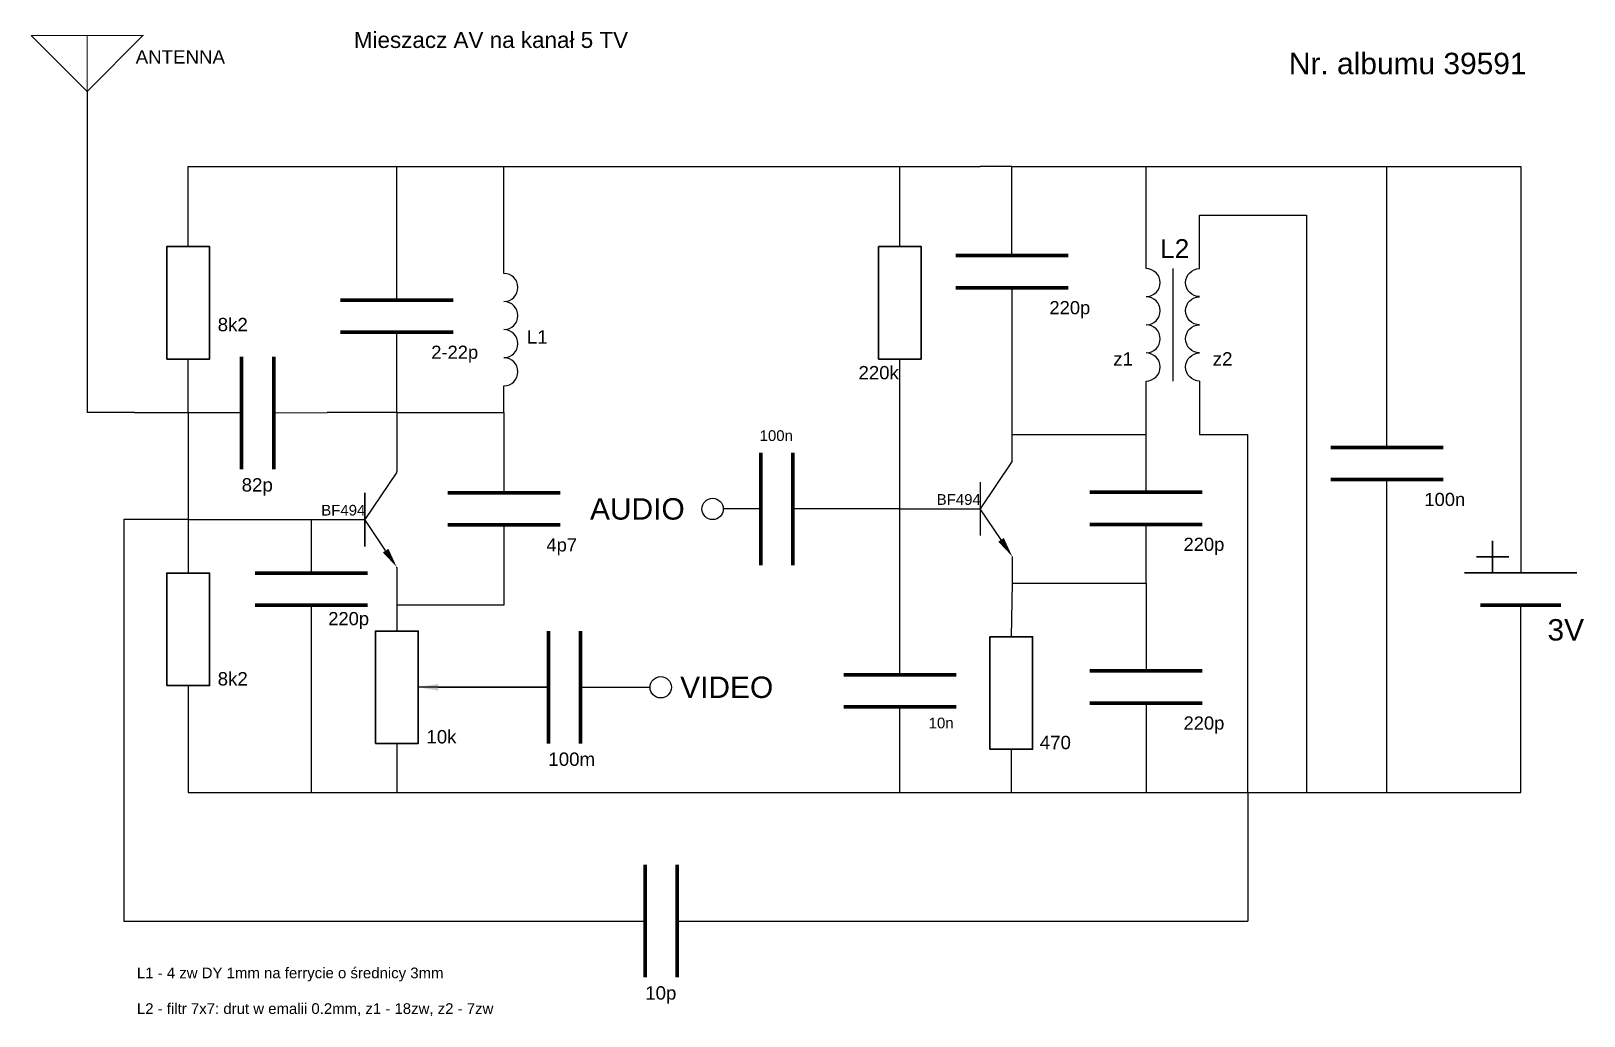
# Model space of a CAD drawing. Header units: millimetres. Extents: x 1 to 291, y 17 to 201.
import ezdxf
from ezdxf.enums import TextEntityAlignment as Align

# ---------------------------------------------------------------- set-up
doc = ezdxf.new("R2010")
doc.units = ezdxf.units.MM
doc.styles.add('Opisowy', font='arial.ttf')
doc.styles.get("Standard").update_dxf_attribs({"font": 'arial.ttf'})
doc.dimstyles.new('ISO-25', dxfattribs={"dimscale": 1.5, "dimtxt": 2.5, "dimasz": 2.5, "dimexe": 1.25, "dimexo": 0.625, "dimtad": 1, "dimtxsty": 'Standard', "dimcen": 2.5, "dimadec": 0, "dimazin": 0, "dimtfac": 1, "dimtmove": 0, "dimatfit": 3, "dimfxl": 1, "dimarcsym": 0})

# ---------------------------------------------------------------- blocks, each defined once
blk = doc.blocks.new('Masa')
at = {"lineweight": 70}
for p, q in [((0, -10.5), (0, 10.5)), ((6, 10.5), (6, -10.5))]:
    blk.add_line(p, q, dxfattribs=at)
blk.add_attdef('MASA', (0, -14.69), '', height=2.5)
blk = doc.blocks.new('Cewka')
for centre in [(0, 18.38), (0, 13.12), (0, 7.88), (0, 2.62)]:
    blk.add_arc(centre, 2.62, 270, 90)
blk.add_attdef('CEWKA', (4.28, 7.88), '', height=2.5)
blk = doc.blocks.new('Rezystor')
at = {"lineweight": 30}
blk.add_lwpolyline([(-4, 0), (4, 0), (4, 21), (-4, 21)], close=True, dxfattribs=at)
blk.add_attdef('8K2', text='', height=2.5).set_placement((11.15, 0), align=Align.RIGHT)
blk = doc.blocks.new('ANTENNA')
at = {"lineweight": 20}
for p, q in [((1.15, 200), (22.15, 200)), ((1.15, 200), (11.65, 189.57)), ((11.65, 189.57), (22.02, 200)), ((11.65, 200), (11.65, 189.57))]:
    blk.add_line(p, q, dxfattribs=at)
blk.add_attdef('ANTENNA', (20.7, 194.78), '', height=2.5)
blk = doc.blocks.new('VIDEO')
blk.add_circle((125.81, 78.24), 2)
blk.add_attdef('VIDEO', (129.44, 76.24), '', height=4)
blk = doc.blocks.new('*D7')
at = {"color": 0, "lineweight": -2, "transparency": 16777216}
blk.add_line((77.25, 78.24), (97.81, 78.24), dxfattribs=at)
at = {"color": 0, "transparency": 16777216}
blk.add_solid([(77.25, 78.87), (77.25, 77.62), (73.5, 78.24)], dxfattribs=at)
at = {"layer": 'Defpoints', "color": 0, "transparency": 16777216}
for p in [(73.5, 78.24), (97.81, 78.24), (97.81, 78.24)]:
    blk.add_point(p, dxfattribs=at)
blk = doc.blocks.new('_None')
blk = doc.blocks.new('*D13')
at = {"color": 0, "lineweight": -2, "transparency": 16777216}
blk.add_line((74.4, 103.78), (70.5, 109.57), dxfattribs=at)
at = {"color": 0, "transparency": 16777216}
blk.add_solid([(74.92, 104.13), (73.88, 103.43), (76.5, 100.67)], dxfattribs=at)
at = {"layer": 'Defpoints', "color": 0, "transparency": 16777216}
for p in [(70.5, 109.57), (70.5, 109.57), (76.5, 100.67)]:
    blk.add_point(p, dxfattribs=at)
blk = doc.blocks.new('*D16')
at = {"color": 0, "lineweight": -2, "transparency": 16777216}
blk.add_line((76.5, 118.46), (70.5, 109.57), dxfattribs=at)
at = {"layer": 'Defpoints', "color": 0, "transparency": 16777216}
for p in [(76.5, 118.46), (70.5, 109.57), (70.5, 109.57)]:
    blk.add_point(p, dxfattribs=at)
blk = doc.blocks.new('L2')
blk.add_line((0, 0), (0, -21))
ref = blk.add_blockref('Cewka', (-5, -21))
ref.add_attrib('CEWKA', 'z1', dxfattribs={"height": 2.5}).set_placement((-7.45, -18.12), align=Align.RIGHT)
ref = blk.add_blockref('Cewka', (5, -21), dxfattribs=dict(xscale=-1))
ref.add_attrib('CEWKA', 'z2', dxfattribs={"height": 2.5}).set_placement((11.14, -18.12), align=Align.RIGHT)
blk.add_attdef('L2', (-2.38, 2), '', height=4)
blk = doc.blocks.new('3V')
at = {"lineweight": 30}
for p, q in [((-5.25, 0), (-5.25, 6)), ((-5.25, 3), (-8.25, 3)), ((-5.25, 3), (-2.25, 3)), ((0, 0), (-10.5, 0)), ((0, 0), (10.5, 0))]:
    blk.add_line(p, q, dxfattribs=at)
at = {"lineweight": 100}
for q in [(-7.5, -6.06), (7.5, -6.06)]:
    blk.add_line((0, -6.06), q, dxfattribs=at)
blk.add_attdef('3V', (5, -12.66), '', height=4)
blk = doc.blocks.new('BF494')
blk.add_line((70.5, 114.567), (70.5, 104.567))
blk.add_attdef('BF494', (70.606, 109.725), '', height=4)
for p1, angle, override, picture, middle in [((76.5, 118.463), 236, {"dimblk1": 'None', "dimblk2": 'None', "dimsah": 1, "dimse1": 1, "dimse2": 1}, '*D16', (73.5, 114.015)), ((76.5, 100.672), 124, {"dimblk2": 'None', "dimsah": 1, "dimse1": 1, "dimse2": 1}, '*D13', (72.452, 106.674))]:
    dim = blk.add_linear_dim(base=(70.5, 109.567), p1=p1, p2=(70.5, 109.567), angle=angle, text=' ', dimstyle='ISO-25', override=override)
    dim.commit()
    dim.dimension.update_dxf_attribs({"geometry": picture, "text_midpoint": middle})

msp = doc.modelspace()

# ---------------------------------------------------------------- linework, layer by layer
for p, q in [((11.65, 189.567), (11.65, 129.567)), ((30.5, 160.567), (30.5, 175.567)), ((30.5, 175.567), (69.5, 175.567)), ((69.5, 175.567), (89.5, 175.567)), ((69.5, 150.567), (69.5, 175.567)), ((89.5, 155.567), (89.5, 175.567)), ((89.5, 175.567), (158.962, 175.567)), ((158.962, 175.567), (163.5, 175.567)), ((163.5, 160.567), (163.5, 175.567)), ((163.5, 175.567), (178.5, 175.567)), ((184.439, 175.567), (178.5, 175.567)), ((184.439, 158.896), (184.439, 175.567)), ((184.439, 175.567), (209.5, 175.567)), ((209.5, 156.463), (209.5, 175.567)), ((209.5, 175.567), (254.5, 175.567)), ((209.5, 175.567), (214.5, 175.567)), ((254.5, 175.567), (279.5, 175.567)), ((254.5, 123.067), (254.5, 175.567)), ((279.5, 175.567), (279.5, 99.631)), ((219.5, 156.463), (219.5, 166.463)), ((219.5, 166.463), (239.5, 166.463)), ((239.5, 166.463), (239.5, 58.567)), ((184.5, 125.463), (184.5, 152.896)), ((69.5, 129.567), (69.5, 144.567)), ((30.5, 129.567), (30.5, 139.567)), ((163.5, 111.567), (163.5, 139.567)), ((89.5, 129.567), (89.5, 134.567)), ((209.5, 125.463), (209.5, 135.463)), ((219.5, 135.463), (219.5, 125.463)), ((20.5, 129.567), (11.65, 129.567)), ((20.5, 129.567), (40.5, 129.567)), ((30.5, 129.567), (30.5, 109.567)), ((46.5, 129.496), (56.5, 129.567)), ((69.5, 129.567), (56.5, 129.567)), ((69.5, 129.567), (89.5, 129.567)), ((69.5, 129.567), (69.5, 118.567)), ((89.5, 129.567), (89.5, 114.567)), ((184.5, 120.463), (184.5, 125.463)), ((184.5, 125.463), (209.5, 125.463)), ((209.5, 114.678), (209.5, 125.463)), ((219.5, 125.463), (228.5, 125.463)), ((228.5, 58.567), (228.5, 125.463)), ((69.5, 118.463), (69.5, 118.567)), ((254.5, 58.567), (254.5, 117.067)), ((63.5, 109.567), (63.5, 114.567)), ((137.5, 111.567), (130.5, 111.567)), ((163.5, 111.567), (143.5, 111.567)), ((163.5, 80.567), (163.5, 111.567)), ((163.5, 111.567), (178.5, 111.567)), ((30.5, 109.567), (18.5, 109.567)), ((18.5, 109.567), (18.5, 34.567)), ((30.5, 109.567), (40.5, 109.567)), ((30.5, 109.567), (30.5, 99.567)), ((40.5, 109.567), (53.5, 109.567)), ((53.5, 109.567), (53.5, 99.567)), ((53.5, 109.567), (63.5, 109.567)), ((63.5, 104.567), (63.5, 109.567)), ((89.5, 108.567), (89.5, 93.567)), ((209.5, 97.672), (209.5, 108.678)), ((184.5, 102.672), (184.5, 97.672)), ((69.5, 100.567), (69.5, 100.672)), ((69.5, 100.567), (69.5, 93.567)), ((184.5, 97.672), (184.301, 87.672)), ((184.5, 97.672), (209.5, 97.672)), ((209.5, 97.672), (209.5, 81.281)), ((53.5, 93.567), (53.5, 58.567)), ((89.5, 93.567), (69.5, 93.567)), ((69.5, 93.567), (69.5, 88.743)), ((279.5, 58.567), (279.5, 93.567)), ((30.5, 78.567), (30.5, 58.567)), ((97.808, 78.243), (73.5, 78.243)), ((103.808, 78.243), (116.808, 78.243)), ((163.5, 58.567), (163.5, 74.567)), ((209.5, 75.281), (209.5, 58.567)), ((69.5, 67.743), (69.5, 58.567)), ((184.301, 66.672), (184.301, 58.567)), ((30.5, 58.567), (53.5, 58.567)), ((53.5, 58.567), (69.5, 58.567)), ((69.5, 58.567), (163.5, 58.567)), ((163.5, 58.567), (178.5, 58.567)), ((178.5, 58.567), (184.301, 58.567)), ((184.301, 58.567), (203.5, 58.567)), ((203.5, 58.567), (228.5, 58.567)), ((228.5, 58.567), (239.5, 58.567)), ((228.5, 58.567), (228.5, 34.567)), ((239.5, 58.567), (254.5, 58.567)), ((254.5, 58.567), (279.5, 58.567)), ((18.5, 34.567), (115.903, 34.567)), ((121.903, 34.567), (228.5, 34.567))]:
    msp.add_line(p, q)

# ---------------------------------------------------------------- block references
at = {"lineweight": 20}
msp.add_blockref('ANTENNA', (0, 0), dxfattribs=at).add_auto_attribs({'ANTENNA': 'ANTENNA'})
ref = msp.add_blockref('Rezystor', (30.5, 139.567))
ref.add_attrib('8K2', '8k2', dxfattribs={"height": 2.5}).set_placement((36.02, 144.008), align=Align.BOTTOM_LEFT)
ref = msp.add_blockref('Rezystor', (163.5, 139.567))
ref.add_attrib('8K2', '220k', dxfattribs={"height": 2.4865}).set_placement((159.532, 137.072), align=Align.MIDDLE)
ref = msp.add_blockref('L2', (214.5, 156.463))
ref.add_attrib('L2', 'L2', (212.125, 158.463), dxfattribs={"height": 3.5})
ref = msp.add_blockref('Masa', (184.439, 152.896), dxfattribs=dict(rotation=90))
ref.add_attrib('MASA', '220p', dxfattribs={"height": 2.455}).set_placement((195.249, 150.396), align=Align.TOP_CENTER)
for name, p, values in [('Cewka', (89.5, 134.567), {'CEWKA': 'L1'}), ('Masa', (40.5, 129.496), {'MASA': '82p'}), ('3V', (279.5, 99.631), {'3V': '3V'}), ('Rezystor', (30.5, 78.567), {'8K2': '8k2'}), ('Rezystor', (69.5, 67.743), {'8K2': '10k'}), ('Masa', (97.808, 78.243), {'MASA': '100m'}), ('Rezystor', (184.301, 66.672), {'8K2': '470'}), ('VIDEO', (-7, 0), {'VIDEO': 'VIDEO'}), ('Masa', (115.903, 34.567), {'MASA': '10p'})]:
    msp.add_blockref(name, p).add_auto_attribs(values)
ref = msp.add_blockref('Masa', (69.5, 144.567), dxfattribs=dict(rotation=90))
ref.add_attrib('MASA', '2-22p', dxfattribs={"height": 2.455}).set_placement((80.31, 142.067), align=Align.TOP_CENTER)
ref = msp.add_blockref('Masa', (143.5, 111.567), dxfattribs=dict(rotation=180))
ref.add_attrib('MASA', '100n', dxfattribs={"height": 2, "rotation": 180, "style": 'Opisowy', "text_generation_flag": 6}).set_placement((143.5, 126.262), align=Align.TOP_RIGHT)
at = {"transparency": 33554687}
ref = msp.add_blockref('Masa', (254.5, 117.067), dxfattribs=dict(at, rotation=90))
ref.add_attrib('MASA', '100n', dxfattribs={"height": 2.455}).set_placement((265.31, 114.567), align=Align.TOP_CENTER)
ref = msp.add_blockref('BF494', (108, 2))
ref.add_attrib('BF494', 'BF494', dxfattribs={"height": 2, "style": 'Opisowy'}).set_placement((178.606, 111.725), align=Align.BOTTOM_RIGHT)
ref = msp.add_blockref('BF494', (-7, 0))
ref.add_attrib('BF494', 'BF494', dxfattribs={"height": 2}).set_placement((63.606, 109.725), align=Align.BOTTOM_RIGHT)
ref = msp.add_blockref('Masa', (89.5, 108.567), dxfattribs=dict(rotation=90))
ref.add_attrib('MASA', '4p7', dxfattribs={"height": 2.455}).set_placement((100.31, 106.067), align=Align.TOP_CENTER)
ref = msp.add_blockref('VIDEO', (2.692, 33.324))
ref.add_attrib('VIDEO', 'AUDIO', (105.592, 109.567), dxfattribs={"height": 4, "style": 'Opisowy'})
ref = msp.add_blockref('Masa', (209.5, 108.678), dxfattribs=dict(rotation=90))
ref.add_attrib('MASA', '220p', dxfattribs={"height": 2.455}).set_placement((220.31, 106.178), align=Align.TOP_CENTER)
ref = msp.add_blockref('Masa', (53.5, 93.567), dxfattribs=dict(rotation=90))
ref.add_attrib('MASA', '220p', dxfattribs={"height": 2.455}).set_placement((64.31, 91.067), align=Align.MIDDLE_RIGHT)
ref = msp.add_blockref('Masa', (209.5, 75.281), dxfattribs=dict(rotation=90))
ref.add_attrib('MASA', '220p', dxfattribs={"height": 2.455}).set_placement((220.31, 72.781), align=Align.TOP_CENTER)
ref = msp.add_blockref('Masa', (163.5, 74.567), dxfattribs=dict(rotation=90))
ref.add_attrib('MASA', '10n', dxfattribs={"height": 2}).set_placement((173.533, 72.567), align=Align.TOP_RIGHT)

# ---------------------------------------------------------------- texts
at = {"attachment_point": 1}
for s, width, heights, insert, char_height in [('Mieszacz AV na kanał 5 TV', 88.65181, [0], (61.464, 200.692), 3), ('Nr. albumu 39591', 53.34145, [0], (236.179, 196.793), 4), ('L1 - 4 zw DY 1mm na ferrycie o średnicy 3mm^J^JL2 - filtr 7x7: drut w emalii 0.2mm, z1 - 18zw, z2 - 7zw', 89.34712, [11.098], (20.93, 25.867), 2)]:
    msp.add_mtext_dynamic_manual_height_columns(s, width=width, gutter_width=20, heights=heights, dxfattribs=dict(at, insert=insert, char_height=char_height))

# ---------------------------------------------------------------- dimensions: what is measured, and where the dimension line sits
dim = msp.add_linear_dim(base=(97.808, 78.243), p1=(73.5, 78.243), p2=(97.808, 78.243), text=' ', dimstyle='ISO-25', override={"dimblk2": 'None', "dimsah": 1, "dimse1": 1, "dimse2": 1, "dimsd2": 0})
dim.commit()
dim.dimension.update_dxf_attribs({"geometry": '*D7', "text_midpoint": (87.529, 78.243)})

doc.saveas('drawing.dxf')
